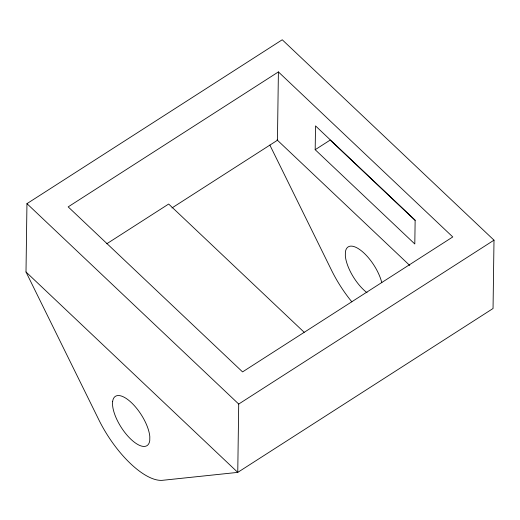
<?xml version="1.0" encoding="UTF-8"?>
<svg xmlns="http://www.w3.org/2000/svg" width="520" height="520" viewBox="0 0 520 520"><rect width="100%" height="100%" fill="white"/><g stroke="black" fill="none" stroke-linecap="round" stroke-linejoin="round"><path stroke-width="0.78" d="M26 271.98L26.956 203.651L282.243 39.767L494 240.169L493.044 308.503L237.757 472.381L163.209 480.233A68.309 27.625 57.3 0 1 98.391 418.893L26 271.98L237.757 472.381L238.713 404.053L26.956 203.651M278.401 71.916L452.777 236.951L242.554 371.904L68.172 206.875L278.401 71.916L277.446 140.251L171.977 207.955M315.185 149.708L315.517 125.892L415.142 220.168L414.804 243.984L315.185 149.708L330.207 140.062L415.09 220.395M106.763 243.776L168.662 204.035L304.161 332.267M238.713 404.053L494 240.169M277.043 139.867L409.76 265.467M269.867 145.106L331.149 269.471A68.309 27.625 57.3 0 0 351.851 301.847M367.042 292.734A29.276 11.837 57.3 0 1 345.339 255.892L345.391 252.064A29.276 11.837 57.3 0 1 362.251 251.518A29.276 11.837 57.3 0 1 381.81 282.737M112.638 401.486L112.587 405.308A29.276 11.837 57.3 0 0 130.942 439.29A29.276 11.837 57.3 0 0 149.76 440.492L149.812 436.663A29.276 11.837 57.3 0 0 131.456 402.682A29.276 11.837 57.3 0 0 112.638 401.486"/></g></svg>
